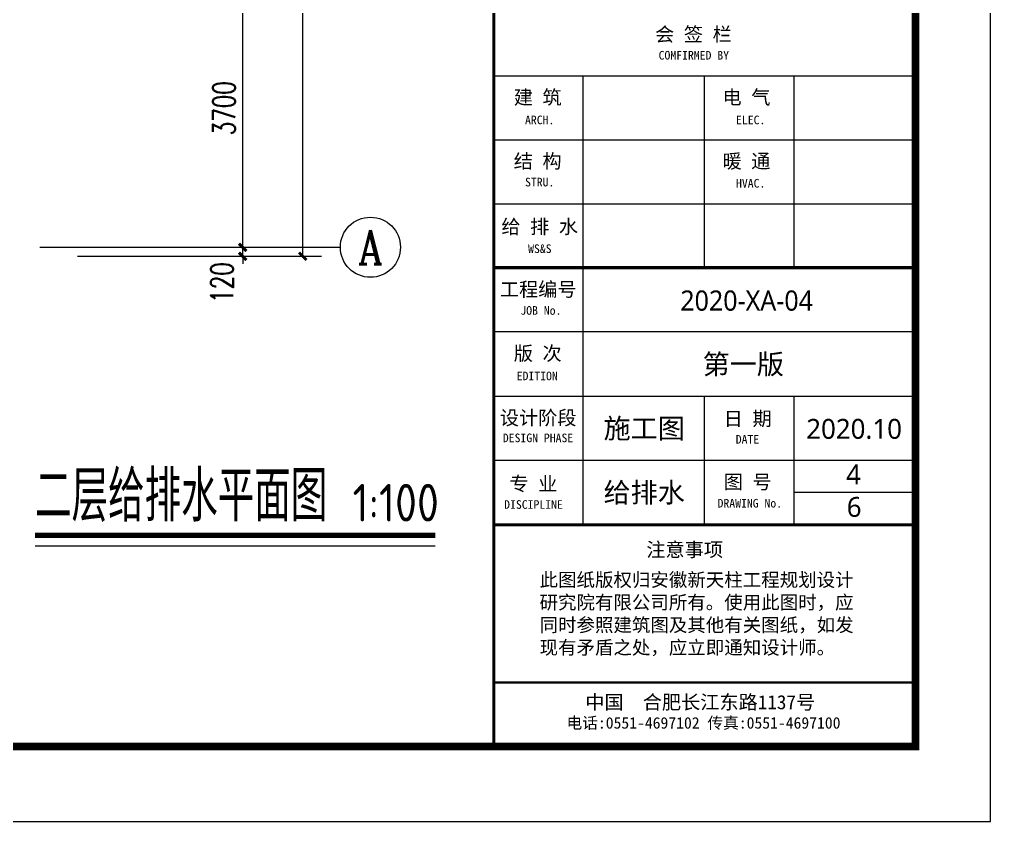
# Model space of a CAD drawing. Extents: x 343352 to 417652, y 770641 to 1036530.
# Drawn here: x 389830 to 402752, y 904283 to 914958 of the extents above; entities that cross this region are included whole.
import ezdxf
from ezdxf.enums import TextEntityAlignment as Align

# ---------------------------------------------------------------- set-up
doc = ezdxf.new("R2010")
doc.units = 0
doc.header["$LTSCALE"] = 1000
doc.header["$MEASUREMENT"] = 0
for name, color, linetype in [('46', 7, 'Continuous'), ('AXIS', 3, 'Continuous'), ('AXIS_TEXT', 7, 'Continuous'), ('DIM_SYMB', 3, 'Continuous'), ('PUB_TEXT', 7, 'Continuous'), ('PUB_TITLE', 4, 'Continuous')]:
    doc.layers.add(name, color=color, linetype=linetype)
doc.styles.add('-黑体', font='msyh.ttf', dxfattribs={"width": 0.8})
doc.styles.add('_TCH_AXIS', font='COMPLEX', dxfattribs={"bigfont": 'GBCBIG'})
doc.styles.add('_TCH_DIM_T3', font='SIMPLEX', dxfattribs={"width": 0.705882, "bigfont": 'GBCBIG'})
doc.styles.add('COMPLEX', font='COMPLEX')
doc.styles.get("Standard").update_dxf_attribs({"font": 'gbenor.shx', "bigfont": 'gbcbig.shx'})
doc.styles.add('TQ', font='')
doc.styles.get('TQ').set_extended_font_data('SimSun')
doc.dimstyles.new('_TCH_ARCH&&100', dxfattribs={"dimtxt": 297.5, "dimasz": 100, "dimexe": 250, "dimexo": 300, "dimgap": 100, "dimtad": 1, "dimdec": 0, "dimzin": 0, "dimdsep": 46, "dimtxsty": '_TCH_DIM_T3', "dimblk": 'ARCHTICK', "dimcen": 0.09, "dimclrt": 7, "dimazin": 2, "dimtfac": 1, "dimtdec": 0, "dimtix": 1, "dimtmove": 2, "dimatfit": 3, "dimfxl": 0, "dimtolj": 1, "dimtzin": 0, "dimarcsym": 0})

# ---------------------------------------------------------------- blocks, each defined once
blk = doc.blocks.new('ly')
at = {"layer": 'PUB_TEXT', "insert": (-5884, 1715), "char_height": 212, "width": 5144.75, "attachment_point": 1, "style": 'TQ'}
blk.add_mtext('此图纸版权归安徽新天柱工程规划设计研究院有限公司所有。使用此图时，应同时参照建筑图及其他有关图纸，如发现有矛盾之处，应立即通知设计师。', dxfattribs=at)
blk = doc.blocks.new('_ArchTick')
at = {"color": 0, "linetype": 'ByBlock', "const_width": 0.4}
blk.add_lwpolyline([(-0.5, -0.5), (0.5, 0.5)], dxfattribs=at)
blk = doc.blocks.new('*D118')
at = {"layer": 'AXIS', "color": 0, "lineweight": -2}
for p, q in [((390601, 911926), (393051, 911926)), ((392801, 911926), (392801, 912026)), ((392801, 911806), (392801, 911926)), ((390601, 911806), (393051, 911806)), ((392801, 911806), (392801, 911706))]:
    blk.add_line(p, q, dxfattribs=at)
at = {"layer": 'Defpoints', "color": 0}
for p in [(390301, 911926), (392801, 911926), (390301, 911806)]:
    blk.add_point(p, dxfattribs=at)
at = {"layer": 'AXIS', "color": 0, "lineweight": -2, "xscale": 100, "yscale": 100, "zscale": 100}
for p, rotation in [((392801, 911926), 270), ((392801, 911806), 90)]:
    blk.add_blockref('_ArchTick', p, dxfattribs=dict(at, rotation=rotation))
at = {"layer": 'AXIS', "color": 7, "insert": (392526, 911456), "char_height": 297.5, "attachment_point": 5, "rotation": 90, "style": '_TCH_DIM_T3'}
blk.add_mtext('\\A1;120', dxfattribs=at)
blk = doc.blocks.new('*D119')
at = {"layer": 'AXIS', "color": 0, "lineweight": -2}
for p, q in [((390601, 915626), (393051, 915626)), ((392801, 911926), (392801, 915626)), ((390601, 911926), (393051, 911926))]:
    blk.add_line(p, q, dxfattribs=at)
at = {"layer": 'Defpoints', "color": 0}
for p in [(390301, 915626), (392801, 915626), (390301, 911926)]:
    blk.add_point(p, dxfattribs=at)
at = {"layer": 'AXIS', "color": 0, "lineweight": -2, "xscale": 100, "yscale": 100, "zscale": 100}
for p, rotation in [((392801, 915626), 90), ((392801, 911926), 270)]:
    blk.add_blockref('_ArchTick', p, dxfattribs=dict(at, rotation=rotation))
at = {"layer": 'AXIS', "color": 7, "insert": (392552, 913776), "char_height": 297.5, "attachment_point": 5, "rotation": 90, "style": '_TCH_DIM_T3'}
blk.add_mtext('\\A1;3700', dxfattribs=at)
blk = doc.blocks.new('*D125')
at = {"layer": 'AXIS', "color": 0, "lineweight": -2}
for p, q in [((390601, 939046), (393851, 939046)), ((393601, 911806), (393601, 939046)), ((390601, 911806), (393851, 911806))]:
    blk.add_line(p, q, dxfattribs=at)
at = {"layer": 'Defpoints', "color": 0}
for p in [(390301, 939046), (393601, 939046), (390301, 911806)]:
    blk.add_point(p, dxfattribs=at)
at = {"layer": 'AXIS', "color": 0, "lineweight": -2, "xscale": 100, "yscale": 100, "zscale": 100}
for p, rotation in [((393601, 939046), 90), ((393601, 911806), 270)]:
    blk.add_blockref('_ArchTick', p, dxfattribs=dict(at, rotation=rotation))
at = {"layer": 'AXIS', "color": 7, "insert": (393352, 925426), "char_height": 297.5, "attachment_point": 5, "rotation": 90, "style": '_TCH_DIM_T3'}
blk.add_mtext('\\A1;27240', dxfattribs=at)
blk = doc.blocks.new('_AXISO')
blk.add_circle((0, 0), 0.5)
at = {"layer": 'AXIS_TEXT', "style": 'COMPLEX', "width": 1.041667}
blk.add_attdef('A', text='', height=0.56, dxfattribs=at).set_placement((-0.25, -0.28), (0.25, -0.28), align=Align.FIT)

msp = doc.modelspace()

# ---------------------------------------------------------------- linework, layer by layer
at = {"layer": 'AXIS'}
msp.add_line((390100.6, 911926.2), (394100.6, 911926.2), dxfattribs=at)
at = {"layer": 'DIM_SYMB', "const_width": 70}
msp.add_lwpolyline([(390037.9, 908092), (395363.6, 908092)], dxfattribs=at)
at = {"layer": 'DIM_SYMB'}
msp.add_lwpolyline([(390037.9, 907952), (395363.6, 907952)], dxfattribs=at)
at = {"layer": 'PUB_TEXT'}
for p, q in [((401752.5, 905283.1), (401752.5, 905770.6)), ((401754.9, 905282.9), (400974.6, 905282.9))]:
    msp.add_line(p, q, dxfattribs=at)
at = {"layer": 'PUB_TITLE'}
for p, q in [((396142.5, 914205.1), (401752.5, 914205.1)), ((397332.1, 911655.1), (397332.1, 914205.1)), ((398947.1, 911655.1), (398947.1, 914205.1)), ((400137.1, 911655.1), (400137.1, 914205.1)), ((396142.5, 913355.1), (401752.5, 913355.1)), ((396142.5, 912505.1), (401752.5, 912505.1)), ((397332.7, 908233), (397332.7, 911655.1)), ((396142.5, 910805.1), (401752.5, 910805.1)), ((396142.5, 909944), (401752.5, 909944)), ((398947.1, 908233), (398947.1, 909944)), ((400137.1, 908233), (400137.1, 909944)), ((396142.5, 909094), (401769.7, 909094)), ((401752.5, 908663.5), (400137.1, 908663.5))]:
    msp.add_line(p, q, dxfattribs=at)
at = {"layer": 'PUB_TITLE', "lineweight": 40}
for p, q in [((396142.5, 911655.1), (401752.5, 911655.1)), ((396142.5, 906133.1), (401752.5, 906133.1))]:
    msp.add_line(p, q, dxfattribs=at)
at = {"layer": 'PUB_TITLE'}
msp.add_lwpolyline([(343352.5, 904283.1), (402752.5, 904283.1), (402752.5, 946283.1), (343352.5, 946283.1)], close=True, dxfattribs=at)
at = {"layer": 'PUB_TITLE', "const_width": 100}
msp.add_lwpolyline([(345852.5, 905283.1), (401752.5, 905283.1), (401752.5, 945283.1), (345852.5, 945283.1)], close=True, dxfattribs=at)
at = {"layer": 'PUB_TITLE', "lineweight": 40, "const_width": 42.5}
for points in [[(396142.5, 945283.1), (396142.5, 905283.1)], [(396142.5, 908233), (401724.9, 908233)]]:
    msp.add_lwpolyline(points, dxfattribs=at)
at = {"layer": 'PUB_TITLE', "const_width": 42.5}
msp.add_lwpolyline([(396142.5, 911655.1), (401752.5, 911655.1)], dxfattribs=at)

# ---------------------------------------------------------------- block references
at = {"layer": 'AXIS'}
ref = msp.add_blockref('_AXISO', (394500.6, 911926.2), dxfattribs=dict(at, xscale=800, yscale=800, zscale=800))
ref.add_attrib('A', 'A', dxfattribs={"layer": 'AXIS_TEXT', "height": 452.9, "style": '_TCH_AXIS', "width": 0.848485}).set_placement((394335.9, 911699.8), (394665.3, 911699.8), align=Align.FIT)
at = {"layer": 'PUB_TEXT', "xscale": 0.849999999627471, "yscale": 0.8500000000931323, "zscale": 0.85}
msp.add_blockref('ly', (401752.5, 906133.1), dxfattribs=at)

# ---------------------------------------------------------------- texts
at = {"layer": '46', "linetype": 'Continuous', "style": '-黑体', "width": 0.95}
msp.add_text('2020-XA-04', height=269.2, dxfattribs=at).set_placement((398623.7, 911081.7, 353913.7))
at = {"layer": '46', "linetype": 'Continuous', "style": '-黑体'}
for s, height, p in [('第一版', 264.33, (398921.4, 910237.4)), ('施工图', 264.33, (397603.1, 909383)), ('2020.10', 264.33, (400299.7, 909377)), ('4', 264.3, (400830.7, 908770.3)), ('给排水', 264.33, (397603.1, 908530.4)), ('6', 264.3, (400838.7, 908337.9))]:
    msp.add_text(s, height=height, dxfattribs=at).set_placement(p)
at = {"layer": 'DIM_SYMB', "color": 7}
for s, height, p in [('二层给排水平面图', 675.18, (390037.9, 908276.7)), ('1:100', 500, (394263.2, 908276.7))]:
    msp.add_text(s, height=height, dxfattribs=at).set_placement(p)
at = {"layer": 'PUB_TEXT', "style": 'TQ'}
for s, height, p in [(' 工程编号', 187, (396095.8, 911272.5)), ('      JOB No.', 114.75, (396027.3, 911027.9)), ('  版 次', 187, (396153.8, 910420.4)), ('     EDITION', 114.75, (396056.9, 910156.4)), (' 设计阶段', 187, (396095.8, 909562.5)), ('日 期', 187, (399202.1, 909552)), ('     DESIGN PHASE', 114.75, (395872.2, 909331.7)), ('         DATE', 114.75, (398659.4, 909312.8)), ('  专 业', 187, (396095.8, 908685.9)), ('图 号', 187, (399202.1, 908710)), ('     DISCIPLINE', 114.75, (395889.9, 908445.2)), ('     DRAWING No.', 114.75, (398729.4, 908462.5)), ('注意事项', 187, (398172.1, 907809.2)), ('  中国  合肥长江东路1137号', 187, (397105.2, 905778.7)), ('电话:0551-4697102 传真:0551-4697100', 153, (397110.5, 905520))]:
    msp.add_text(s, height=height, dxfattribs=at).set_placement(p)
at = {"layer": 'PUB_TEXT', "attachment_point": 1, "style": 'TQ'}
for s, insert, char_height, width in [('会 签 栏', (398288.9, 914853.6), 187, 2223.6), ('COMFIRMED BY', (398335.7, 914538.4), 114.75, 2399.55), ('建 筑', (396408, 914015.6), 187, 2006), ('电 气', (399185.5, 914015.6), 187, 2006), ('   ARCH.', (396323.7, 913678.1), 114.75, 2399.55), ('   ELEC.', (399131, 913678.1), 114.75, 2399.55), ('结 构', (396408, 913165.6), 187, 2006), ('暖 通', (399185.5, 913165.6), 187, 2006), ('   STRU.', (396323.7, 912850.4), 114.75, 2399.55), ('   HVAC.', (399131, 912835.5), 114.75, 2399.55), ('给 排 水', (396243, 912294.1), 187, 2223.6), ('   WS&S', (396364.3, 911964), 114.75, 2441.2)]:
    msp.add_mtext(s, dxfattribs=dict(at, insert=insert, char_height=char_height, width=width))

# ---------------------------------------------------------------- dimensions: what is measured, and where the dimension line sits
at = {"layer": 'AXIS'}
for p1, p2, distance, picture, middle in [((390300.6, 911806.2), (390300.6, 939046.2), -3300, '*D125', (393351.8, 925426.2)), ((390300.6, 911926.2), (390300.6, 915626.2), -2500, '*D119', (392551.8, 913776.2))]:
    dim = msp.add_aligned_dim(p1=p1, p2=p2, distance=distance, dimstyle='_TCH_ARCH&&100', dxfattribs=at)
    dim.commit()
    dim.dimension.update_dxf_attribs({"geometry": picture, "text_midpoint": middle})
dim = msp.add_linear_dim(base=(392800.6, 911926.2), p1=(390300.6, 911806.2), p2=(390300.6, 911926.2), angle=90, dimstyle='_TCH_ARCH&&100', dxfattribs=at)
dim.commit()
dim.dimension.update_dxf_attribs({"geometry": '*D118', "text_midpoint": (392525.6, 911456.2), "dimtype": 129})

doc.saveas('drawing.dxf')
